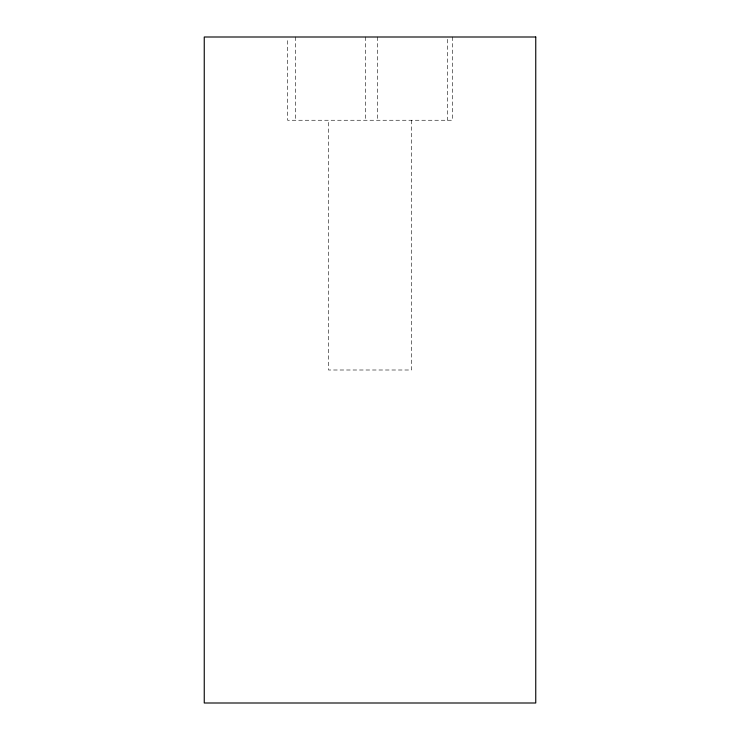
<?xml version="1.0" encoding="UTF-8"?>
<svg xmlns="http://www.w3.org/2000/svg" width="740" height="740" viewBox="0 0 740 740"><rect width="100%" height="100%" fill="white"/><g stroke="black" fill="none" stroke-linecap="round" stroke-linejoin="round"><path stroke-width="0.56" stroke-dasharray="3.7 2.78" d="M452.408 37L452.408 120.25L287.592 120.25L287.592 39.312M447.709 39.312L447.709 120.25M411.514 120.25L411.514 370L328.486 370L328.486 120.25M377.705 37L377.705 120.25M365.301 37L365.301 120.25M295.297 37L295.297 120.25"/><path stroke-width="1.11" d="M535.751 37L204.249 37L204.249 703L535.751 703L535.751 37"/></g></svg>
